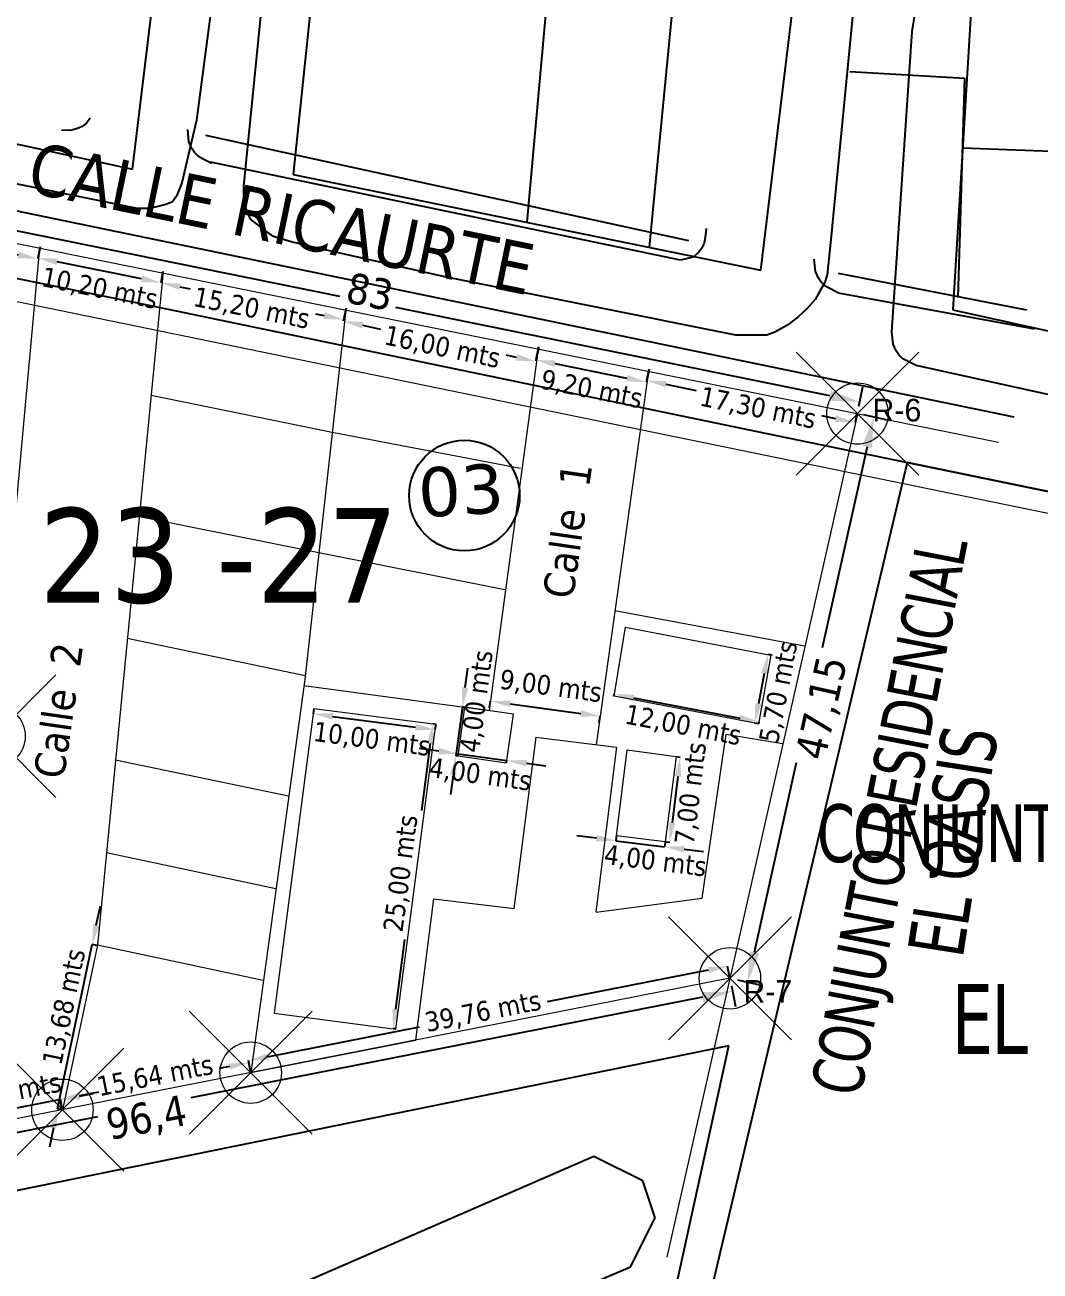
# Model space of a CAD drawing. Header units: metres. Extents: x 2 to 659295185, y -28 to 1124222152.
# Drawn here: x 656480.7 to 656563.3, y 1123597.7 to 1123699.1 of the extents above; entities that cross this region are included whole.
import ezdxf
from ezdxf.enums import TextEntityAlignment as Align

# ---------------------------------------------------------------- set-up
doc = ezdxf.new("R2010")
doc.units = ezdxf.units.M
doc.header["$MEASUREMENT"] = 0
doc.header["$PDMODE"] = 35
doc.header["$PDSIZE"] = 5
doc.linetypes.add('HIDDEN', pattern=[0.375, 0.25, -0.125])
for name, color, linetype in [('CALLES', 1, 'CONTINUOUS'), ('CURVAS', 2, 'CONTINUOUS'), ('FORMATO', 7, 'CONTINUOUS'), ('MANZANA', 30, 'CONTINUOUS'), ('Numero de manzana', 6, 'CONTINUOUS'), ('Parcelas', 140, 'CONTINUOUS'), ('TEXTOS', 7, 'CONTINUOUS')]:
    doc.layers.add(name, color=color, linetype=linetype)
doc.layers.add('LIMITE 2017 IGVSB', color=7, linetype='CONTINUOUS', lineweight=120)
doc.styles.add('L60', font='BKANT.TTF', dxfattribs={"height": 1.5})
doc.styles.add('ROMAN', font='verdana.ttf')
doc.styles.get("Standard").update_dxf_attribs({"font": 'tahoma.ttf'})
doc.dimstyles.new('Anotativo', dxfattribs={"dimscale": 0, "dimtxt": 2.5, "dimasz": 2.5, "dimexe": 1.25, "dimexo": 0.625, "dimtad": 1, "dimtxsty": 'Standard', "dimcen": 2.5, "dimadec": 0, "dimazin": 0, "dimtfac": 1, "dimtmove": 0, "dimatfit": 3, "dimfxl": 1, "dimarcsym": 0})
doc.dimstyles.new('parcelas 2', dxfattribs={"dimtxt": 1.6, "dimasz": 1.6, "dimexe": 0, "dimexo": 0, "dimgap": 0.5, "dimtad": 4, "dimzin": 0, "dimtxsty": 'Standard', "dimcen": 2.5, "dimadec": 0, "dimazin": 0, "dimtfac": 1, "dimtmove": 0, "dimatfit": 3, "dimfxl": 1, "dimarcsym": 0})

# ---------------------------------------------------------------- blocks, each defined once
blk = doc.blocks.new('*D2222')
at = {"layer": 'LIMITE 2017 IGVSB', "color": 0, "lineweight": -2, "transparency": 16777216}
for p, q in [((656467.25, 1123684.57), (656467.57, 1123686.15)), ((656469.77, 1123684.42), (656506.31, 1123677.01)), ((656546.21, 1123668.91), (656510.9, 1123676.08)), ((656548.59, 1123668.06), (656548.91, 1123669.64))]:
    blk.add_line(p, q, dxfattribs=at)
at = {"layer": 'LIMITE 2017 IGVSB', "color": 0, "lineweight": 0, "transparency": 16777216}
for points in [[(656469.85, 1123684.83), (656469.69, 1123684.02), (656467.32, 1123684.92)], [(656546.3, 1123669.32), (656546.13, 1123668.5), (656548.66, 1123668.41)]]:
    blk.add_solid(points, dxfattribs=at)
at = {"layer": 'LIMITE 2017 IGVSB', "color": 0, "lineweight": 0, "transparency": 16777216, "insert": (656508.78, 1123677.37), "char_height": 2.5, "attachment_point": 5, "rotation": 348.5268}
blk.add_mtext('83', dxfattribs=at)
blk = doc.blocks.new('*D2230')
at = {"layer": 'LIMITE 2017 IGVSB', "color": 0, "lineweight": -2, "transparency": 16777216}
for p, q in [((656481.95, 1123681.04), (656481.76, 1123680.12)), ((656490.19, 1123678.42), (656483.33, 1123679.8)), ((656491.94, 1123679.03), (656491.76, 1123678.11))]:
    blk.add_line(p, q, dxfattribs=at)
at = {"layer": 'LIMITE 2017 IGVSB', "color": 0, "lineweight": 0, "transparency": 16777216}
for points in [[(656483.38, 1123680.07), (656483.28, 1123679.54), (656481.76, 1123680.12)], [(656490.24, 1123678.69), (656490.14, 1123678.16), (656491.76, 1123678.11)]]:
    blk.add_solid(points, dxfattribs=at)
at = {"layer": 'LIMITE 2017 IGVSB', "color": 0, "lineweight": 0, "transparency": 16777216, "insert": (656486.77, 1123677.57), "char_height": 1.6, "attachment_point": 5, "rotation": 348.6291}
blk.add_mtext('10,20 mts', dxfattribs=at)
blk = doc.blocks.new('*D2231')
at = {"layer": 'LIMITE 2017 IGVSB', "color": 0, "lineweight": -2, "transparency": 16777216}
for p, q in [((656491.94, 1123679.03), (656491.76, 1123678.1)), ((656493.32, 1123677.78), (656494.15, 1123677.62)), ((656506.84, 1123676.04), (656506.65, 1123675.1)), ((656505.09, 1123675.42), (656504.38, 1123675.56))]:
    blk.add_line(p, q, dxfattribs=at)
at = {"layer": 'LIMITE 2017 IGVSB', "color": 0, "lineweight": 0, "transparency": 16777216}
for points in [[(656493.38, 1123678.04), (656493.27, 1123677.52), (656491.76, 1123678.1)], [(656505.14, 1123675.68), (656505.03, 1123675.15), (656506.65, 1123675.1)]]:
    blk.add_solid(points, dxfattribs=at)
at = {"layer": 'LIMITE 2017 IGVSB', "color": 0, "lineweight": 0, "transparency": 16777216, "insert": (656499.14, 1123675.95), "char_height": 1.6, "attachment_point": 5, "rotation": 348.6362}
blk.add_mtext('15,20 mts', dxfattribs=at)
blk = doc.blocks.new('*D2232')
at = {"layer": 'LIMITE 2017 IGVSB', "color": 0, "lineweight": -2, "transparency": 16777216}
for p, q in [((656467.14, 1123684.02), (656466.94, 1123683.02)), ((656468.51, 1123682.71), (656469.21, 1123682.57)), ((656481.95, 1123681.04), (656481.75, 1123680.05)), ((656480.18, 1123680.36), (656479.44, 1123680.51))]:
    blk.add_line(p, q, dxfattribs=at)
at = {"layer": 'LIMITE 2017 IGVSB', "color": 0, "lineweight": 0, "transparency": 16777216}
for points in [[(656468.56, 1123682.97), (656468.45, 1123682.45), (656466.94, 1123683.02)], [(656480.23, 1123680.63), (656480.12, 1123680.1), (656481.75, 1123680.05)]]:
    blk.add_solid(points, dxfattribs=at)
at = {"layer": 'LIMITE 2017 IGVSB', "color": 0, "lineweight": 0, "transparency": 16777216, "insert": (656474.25, 1123681.16), "char_height": 1.6, "attachment_point": 5, "rotation": 348.6368}
blk.add_mtext('15,10 mts', dxfattribs=at)
blk = doc.blocks.new('*D2234')
at = {"layer": 'LIMITE 2017 IGVSB', "color": 0, "lineweight": -2, "transparency": 16777216}
for p, q in [((656497.35, 1123614.31), (656496.5, 1123614.14)), ((656499.08, 1123613.81), (656498.92, 1123614.62)), ((656485.15, 1123611.9), (656486.25, 1123612.12)), ((656483.74, 1123610.79), (656483.58, 1123611.59))]:
    blk.add_line(p, q, dxfattribs=at)
at = {"layer": 'LIMITE 2017 IGVSB', "color": 0, "lineweight": 0, "transparency": 16777216}
for points in [[(656497.3, 1123614.57), (656497.4, 1123614.05), (656498.92, 1123614.62)], [(656485.09, 1123612.16), (656485.2, 1123611.64), (656483.58, 1123611.59)]]:
    blk.add_solid(points, dxfattribs=at)
at = {"layer": 'LIMITE 2017 IGVSB', "color": 0, "lineweight": 0, "transparency": 16777216, "insert": (656491.31, 1123613.47), "char_height": 1.6, "attachment_point": 5, "rotation": 11.1632}
blk.add_mtext('15,64 mts', dxfattribs=at)
blk = doc.blocks.new('*D2235')
at = {"layer": 'LIMITE 2017 IGVSB', "color": 0, "lineweight": -2, "transparency": 16777216}
for p, q in [((656506.84, 1123676.04), (656506.61, 1123674.98)), ((656508.18, 1123674.65), (656509.65, 1123674.34)), ((656520.71, 1123672.03), (656519.87, 1123672.21)), ((656522.5, 1123672.77), (656522.28, 1123671.71))]:
    blk.add_line(p, q, dxfattribs=at)
at = {"layer": 'LIMITE 2017 IGVSB', "color": 0, "lineweight": 0, "transparency": 16777216}
for points in [[(656508.23, 1123674.91), (656508.13, 1123674.39), (656506.61, 1123674.98)], [(656520.77, 1123672.3), (656520.66, 1123671.77), (656522.28, 1123671.71)]]:
    blk.add_solid(points, dxfattribs=at)
at = {"layer": 'LIMITE 2017 IGVSB', "color": 0, "lineweight": 0, "transparency": 16777216, "insert": (656514.66, 1123672.79), "char_height": 1.6, "attachment_point": 5, "rotation": 348.1991}
blk.add_mtext('16,00 mts', dxfattribs=at)
blk = doc.blocks.new('*D2236')
at = {"layer": 'LIMITE 2017 IGVSB', "color": 0, "lineweight": -2, "transparency": 16777216}
for p, q in [((656531.46, 1123670.9), (656531.31, 1123670.16)), ((656532.88, 1123669.84), (656535.34, 1123669.34)), ((656546.7, 1123667.04), (656545.57, 1123667.27)), ((656548.42, 1123667.46), (656548.27, 1123666.72))]:
    blk.add_line(p, q, dxfattribs=at)
at = {"layer": 'LIMITE 2017 IGVSB', "color": 0, "lineweight": 0, "transparency": 16777216}
for points in [[(656532.93, 1123670.1), (656532.83, 1123669.58), (656531.31, 1123670.16)], [(656546.75, 1123667.3), (656546.65, 1123666.78), (656548.27, 1123666.72)]]:
    blk.add_solid(points, dxfattribs=at)
at = {"layer": 'LIMITE 2017 IGVSB', "color": 0, "lineweight": 0, "transparency": 16777216, "insert": (656540.36, 1123667.83), "char_height": 1.6, "attachment_point": 5, "rotation": 348.5391}
blk.add_mtext('17,30 mts', dxfattribs=at)
blk = doc.blocks.new('*D2237')
at = {"layer": 'LIMITE 2017 IGVSB', "color": 0, "lineweight": -2, "transparency": 16777216}
for p, q in [((656522.5, 1123672.89), (656522.29, 1123671.82)), ((656529.73, 1123670.32), (656523.86, 1123671.51)), ((656531.52, 1123671.08), (656531.3, 1123670.01))]:
    blk.add_line(p, q, dxfattribs=at)
at = {"layer": 'LIMITE 2017 IGVSB', "color": 0, "lineweight": 0, "transparency": 16777216}
for points in [[(656523.91, 1123671.77), (656523.8, 1123671.24), (656522.29, 1123671.82)], [(656529.79, 1123670.59), (656529.68, 1123670.06), (656531.3, 1123670.01)]]:
    blk.add_solid(points, dxfattribs=at)
at = {"layer": 'LIMITE 2017 IGVSB', "color": 0, "lineweight": 0, "transparency": 16777216, "insert": (656526.82, 1123669.36), "char_height": 1.6, "attachment_point": 5, "rotation": 348.6341}
blk.add_mtext('9,20 mts', dxfattribs=at)
blk = doc.blocks.new('*D2238')
at = {"layer": 'LIMITE 2017 IGVSB', "color": 0, "lineweight": -2, "transparency": 16777216}
for p, q in [((656518.53, 1123643.51), (656518.61, 1123644.05)), ((656520.19, 1123643.83), (656525.94, 1123643.05)), ((656527.45, 1123642.29), (656527.53, 1123642.83))]:
    blk.add_line(p, q, dxfattribs=at)
at = {"layer": 'LIMITE 2017 IGVSB', "color": 0, "lineweight": 0, "transparency": 16777216}
for points in [[(656520.23, 1123644.09), (656520.16, 1123643.57), (656518.61, 1123644.05)], [(656525.98, 1123643.31), (656525.91, 1123642.78), (656527.53, 1123642.83)]]:
    blk.add_solid(points, dxfattribs=at)
at = {"layer": 'LIMITE 2017 IGVSB', "color": 0, "lineweight": 0, "transparency": 16777216, "insert": (656523.5, 1123645.18), "char_height": 1.6, "attachment_point": 5, "rotation": 352.2628}
blk.add_mtext('9,00 mts', dxfattribs=at)
blk = doc.blocks.new('*D2211')
at = {"layer": 'LIMITE 2017 IGVSB', "color": 0, "lineweight": -2, "transparency": 16777216}
for p, q in [((656536.33, 1123622.16), (656523.21, 1123619.58)), ((656538.09, 1123621.49), (656537.9, 1123622.47)), ((656500.46, 1123615.1), (656512.83, 1123617.54)), ((656499.08, 1123613.81), (656498.89, 1123614.79))]:
    blk.add_line(p, q, dxfattribs=at)
at = {"layer": 'LIMITE 2017 IGVSB', "color": 0, "lineweight": 0, "transparency": 16777216}
for points in [[(656536.28, 1123622.42), (656536.38, 1123621.9), (656537.9, 1123622.47)], [(656500.41, 1123615.36), (656500.51, 1123614.84), (656498.89, 1123614.79)]]:
    blk.add_solid(points, dxfattribs=at)
at = {"layer": 'LIMITE 2017 IGVSB', "color": 0, "lineweight": 0, "transparency": 16777216, "insert": (656518, 1123618.7), "char_height": 1.6, "attachment_point": 5, "rotation": 11.1355}
blk.add_mtext('39,76 mts', dxfattribs=at)
blk = doc.blocks.new('*D2240')
at = {"layer": 'LIMITE 2017 IGVSB', "color": 0, "lineweight": -2, "transparency": 16777216}
for p, q in [((656548.96, 1123667.38), (656551.01, 1123666.92)), ((656549.25, 1123664.75), (656545.6, 1123648.39)), ((656540.08, 1123623.61), (656543.52, 1123639.06)), ((656538.7, 1123621.36), (656540.75, 1123620.9))]:
    blk.add_line(p, q, dxfattribs=at)
at = {"layer": 'LIMITE 2017 IGVSB', "color": 0, "lineweight": 0, "transparency": 16777216}
for points in [[(656548.84, 1123664.84), (656549.66, 1123664.66), (656549.79, 1123667.19)], [(656539.67, 1123623.7), (656540.49, 1123623.52), (656539.53, 1123621.17)]]:
    blk.add_solid(points, dxfattribs=at)
at = {"layer": 'LIMITE 2017 IGVSB', "color": 0, "lineweight": 0, "transparency": 16777216, "insert": (656545.69, 1123643.47), "char_height": 2.5, "attachment_point": 5, "rotation": 77.4314}
blk.add_mtext('47,15', dxfattribs=at)
blk = doc.blocks.new('*D2241')
at = {"layer": 'LIMITE 2017 IGVSB', "color": 0, "lineweight": -2, "transparency": 16777216}
for p, q in [((656538.22, 1123620.89), (656538.55, 1123619.21)), ((656535.86, 1123619.95), (656494.21, 1123611.75)), ((656446.19, 1123602.28), (656486.63, 1123610.25)), ((656443.64, 1123602.25), (656443.97, 1123600.57))]:
    blk.add_line(p, q, dxfattribs=at)
at = {"layer": 'LIMITE 2017 IGVSB', "color": 0, "lineweight": 0, "transparency": 16777216}
for points in [[(656535.78, 1123620.36), (656535.94, 1123619.54), (656538.31, 1123620.44)], [(656446.11, 1123602.69), (656446.27, 1123601.87), (656443.73, 1123601.8)]]:
    blk.add_solid(points, dxfattribs=at)
at = {"layer": 'LIMITE 2017 IGVSB', "color": 0, "lineweight": 0, "transparency": 16777216, "insert": (656490.62, 1123609.99), "char_height": 2.5, "attachment_point": 5, "rotation": 11.1482}
blk.add_mtext('96,4', dxfattribs=at)
blk = doc.blocks.new('*D2212')
at = {"layer": 'LIMITE 2017 IGVSB', "color": 0, "lineweight": -2, "transparency": 16777216}
for p, q in [((656486.51, 1123625.82), (656486.84, 1123627.39)), ((656483.35, 1123610.87), (656486.18, 1123624.25)), ((656486.59, 1123624.17), (656486.18, 1123624.25)), ((656483.77, 1123610.78), (656483.35, 1123610.87)), ((656483.02, 1123609.31), (656482.69, 1123607.74))]:
    blk.add_line(p, q, dxfattribs=at)
at = {"layer": 'LIMITE 2017 IGVSB', "color": 0, "lineweight": 0, "transparency": 16777216}
for points in [[(656486.25, 1123625.87), (656486.77, 1123625.76), (656486.18, 1123624.25)], [(656482.76, 1123609.36), (656483.28, 1123609.25), (656483.35, 1123610.87)]]:
    blk.add_solid(points, dxfattribs=at)
at = {"layer": 'LIMITE 2017 IGVSB', "color": 0, "lineweight": 0, "transparency": 16777216, "insert": (656483.98, 1123619.15), "char_height": 1.6, "attachment_point": 5, "rotation": 78.0716}
blk.add_mtext('13,68 mts', dxfattribs=at)
blk = doc.blocks.new('*D2215')
at = {"layer": 'LIMITE 2017 IGVSB', "color": 0, "lineweight": -2, "transparency": 16777216}
for p, q in [((656504.22, 1123643.44), (656504.17, 1123643.02)), ((656505.75, 1123642.81), (656512.5, 1123641.94)), ((656514.14, 1123642.15), (656514.08, 1123641.73))]:
    blk.add_line(p, q, dxfattribs=at)
at = {"layer": 'LIMITE 2017 IGVSB', "color": 0, "lineweight": 0, "transparency": 16777216}
for points in [[(656505.79, 1123643.08), (656505.72, 1123642.55), (656504.17, 1123643.02)], [(656512.53, 1123642.2), (656512.46, 1123641.67), (656514.08, 1123641.73)]]:
    blk.add_solid(points, dxfattribs=at)
at = {"layer": 'LIMITE 2017 IGVSB', "color": 0, "lineweight": 0, "transparency": 16777216, "insert": (656508.93, 1123640.87), "char_height": 1.6, "attachment_point": 5, "rotation": 352.581}
blk.add_mtext('10,00 mts', dxfattribs=at)
blk = doc.blocks.new('*D2216')
at = {"layer": 'LIMITE 2017 IGVSB', "color": 0, "lineweight": -2, "transparency": 16777216}
for p, q in [((656514.13, 1123642.17), (656513.91, 1123642.2)), ((656513.7, 1123640.61), (656512.98, 1123635.14)), ((656510.88, 1123618.99), (656511.62, 1123624.66)), ((656510.89, 1123617.38), (656510.67, 1123617.4))]:
    blk.add_line(p, q, dxfattribs=at)
at = {"layer": 'LIMITE 2017 IGVSB', "color": 0, "lineweight": 0, "transparency": 16777216}
for points in [[(656513.44, 1123640.65), (656513.96, 1123640.58), (656513.91, 1123642.2)], [(656510.61, 1123619.03), (656511.14, 1123618.96), (656510.67, 1123617.4)]]:
    blk.add_solid(points, dxfattribs=at)
at = {"layer": 'LIMITE 2017 IGVSB', "color": 0, "lineweight": 0, "transparency": 16777216, "insert": (656511.38, 1123630.02), "char_height": 1.6, "attachment_point": 5, "rotation": 82.5571}
blk.add_mtext('25,00 mts', dxfattribs=at)
blk = doc.blocks.new('*D2242')
at = {"layer": 'LIMITE 2017 IGVSB', "color": 0, "lineweight": -2, "transparency": 16777216}
for p, q in [((656528.64, 1123644.46), (656528.67, 1123644.62)), ((656530.24, 1123644.32), (656538.89, 1123642.67)), ((656540.43, 1123642.22), (656540.46, 1123642.37))]:
    blk.add_line(p, q, dxfattribs=at)
at = {"layer": 'LIMITE 2017 IGVSB', "color": 0, "lineweight": 0, "transparency": 16777216}
for points in [[(656530.29, 1123644.58), (656530.19, 1123644.06), (656528.67, 1123644.62)], [(656538.94, 1123642.93), (656538.84, 1123642.41), (656540.46, 1123642.37)]]:
    blk.add_solid(points, dxfattribs=at)
at = {"layer": 'LIMITE 2017 IGVSB', "color": 0, "lineweight": 0, "transparency": 16777216, "insert": (656534.26, 1123642.01), "char_height": 1.6, "attachment_point": 5, "rotation": 349.2003}
blk.add_mtext('12,00 mts', dxfattribs=at)
blk = doc.blocks.new('*D2243')
at = {"layer": 'LIMITE 2017 IGVSB', "color": 0, "lineweight": -2, "transparency": 16777216}
for p, q in [((656541.53, 1123647.8), (656541.19, 1123647.86)), ((656540.88, 1123646.29), (656540.41, 1123643.84)), ((656540.44, 1123642.2), (656540.1, 1123642.27))]:
    blk.add_line(p, q, dxfattribs=at)
at = {"layer": 'LIMITE 2017 IGVSB', "color": 0, "lineweight": 0, "transparency": 16777216}
for points in [[(656540.62, 1123646.34), (656541.15, 1123646.24), (656541.19, 1123647.86)], [(656540.15, 1123643.89), (656540.67, 1123643.79), (656540.1, 1123642.27)]]:
    blk.add_solid(points, dxfattribs=at)
at = {"layer": 'LIMITE 2017 IGVSB', "color": 0, "lineweight": 0, "transparency": 16777216, "insert": (656542.13, 1123644.78), "char_height": 1.6, "attachment_point": 5, "rotation": 78.9795}
blk.add_mtext('5,70 mts', dxfattribs=at)
blk = doc.blocks.new('*D2217')
at = {"layer": 'LIMITE 2017 IGVSB', "color": 0, "lineweight": -2, "transparency": 16777216}
for p, q in [((656516.53, 1123645.16), (656516.75, 1123646.74)), ((656516.31, 1123643.57), (656515.77, 1123639.61)), ((656516.48, 1123643.55), (656516.31, 1123643.57)), ((656515.94, 1123639.59), (656515.77, 1123639.61)), ((656515.55, 1123638.03), (656515.34, 1123636.44))]:
    blk.add_line(p, q, dxfattribs=at)
at = {"layer": 'LIMITE 2017 IGVSB', "color": 0, "lineweight": 0, "transparency": 16777216}
for points in [[(656516.27, 1123645.19), (656516.8, 1123645.12), (656516.31, 1123643.57)], [(656515.29, 1123638.06), (656515.82, 1123637.99), (656515.77, 1123639.61)]]:
    blk.add_solid(points, dxfattribs=at)
at = {"layer": 'LIMITE 2017 IGVSB', "color": 0, "lineweight": 0, "transparency": 16777216, "insert": (656517.56, 1123644.02), "char_height": 1.6, "attachment_point": 5, "rotation": 82.194}
blk.add_mtext('4,00 mts', dxfattribs=at)
blk = doc.blocks.new('*D2218')
at = {"layer": 'LIMITE 2017 IGVSB', "color": 0, "lineweight": -2, "transparency": 16777216}
for p, q in [((656514.39, 1123639.99), (656512.8, 1123640.21)), ((656515.95, 1123639.61), (656515.97, 1123639.77)), ((656515.97, 1123639.77), (656519.93, 1123639.22)), ((656519.91, 1123639.06), (656519.93, 1123639.22)), ((656521.52, 1123639), (656523.1, 1123638.78))]:
    blk.add_line(p, q, dxfattribs=at)
at = {"layer": 'LIMITE 2017 IGVSB', "color": 0, "lineweight": 0, "transparency": 16777216}
for points in [[(656514.42, 1123640.25), (656514.35, 1123639.72), (656515.97, 1123639.77)], [(656521.56, 1123639.26), (656521.48, 1123638.74), (656519.93, 1123639.22)]]:
    blk.add_solid(points, dxfattribs=at)
at = {"layer": 'LIMITE 2017 IGVSB', "color": 0, "lineweight": 0, "transparency": 16777216, "insert": (656517.75, 1123637.99), "char_height": 1.6, "attachment_point": 5, "rotation": 352.1122}
blk.add_mtext('4,00 mts', dxfattribs=at)
blk = doc.blocks.new('*D2219')
at = {"layer": 'LIMITE 2017 IGVSB', "color": 0, "lineweight": -2, "transparency": 16777216}
for p, q in [((656533.68, 1123639.55), (656534.04, 1123639.5)), ((656533.84, 1123637.92), (656533.38, 1123634.14)), ((656532.82, 1123632.6), (656533.19, 1123632.56))]:
    blk.add_line(p, q, dxfattribs=at)
at = {"layer": 'LIMITE 2017 IGVSB', "color": 0, "lineweight": 0, "transparency": 16777216}
for points in [[(656533.58, 1123637.95), (656534.11, 1123637.88), (656534.04, 1123639.5)], [(656533.12, 1123634.18), (656533.64, 1123634.11), (656533.19, 1123632.56)]]:
    blk.add_solid(points, dxfattribs=at)
at = {"layer": 'LIMITE 2017 IGVSB', "color": 0, "lineweight": 0, "transparency": 16777216, "insert": (656534.98, 1123636.53), "char_height": 1.6, "attachment_point": 5, "rotation": 83.0189}
blk.add_mtext('7,00 mts', dxfattribs=at)
blk = doc.blocks.new('*D2220')
at = {"layer": 'LIMITE 2017 IGVSB', "color": 0, "lineweight": -2, "transparency": 16777216}
for p, q in [((656527.22, 1123632.89), (656525.63, 1123633.09)), ((656528.86, 1123633.16), (656528.8, 1123632.69)), ((656528.8, 1123632.69), (656532.77, 1123632.2)), ((656532.83, 1123632.66), (656532.77, 1123632.2)), ((656534.36, 1123632), (656535.95, 1123631.8))]:
    blk.add_line(p, q, dxfattribs=at)
at = {"layer": 'LIMITE 2017 IGVSB', "color": 0, "lineweight": 0, "transparency": 16777216}
for points in [[(656527.25, 1123633.16), (656527.18, 1123632.63), (656528.8, 1123632.69)], [(656534.39, 1123632.26), (656534.33, 1123631.73), (656532.77, 1123632.2)]]:
    blk.add_solid(points, dxfattribs=at)
at = {"layer": 'LIMITE 2017 IGVSB', "color": 0, "lineweight": 0, "transparency": 16777216, "insert": (656532.01, 1123630.96), "char_height": 1.6, "attachment_point": 5, "rotation": 352.8514}
blk.add_mtext('4,00 mts', dxfattribs=at)
blk = doc.blocks.new('*D2221')
at = {"layer": 'LIMITE 2017 IGVSB', "color": 0, "lineweight": -2, "transparency": 16777216}
for p, q in [((656485.16, 1123611.94), (656486.73, 1123612.25)), ((656483.59, 1123611.63), (656475.16, 1123609.96)), ((656483.76, 1123610.8), (656483.59, 1123611.63)), ((656475.32, 1123609.13), (656475.16, 1123609.96)), ((656473.59, 1123609.65), (656472.02, 1123609.34))]:
    blk.add_line(p, q, dxfattribs=at)
at = {"layer": 'LIMITE 2017 IGVSB', "color": 0, "lineweight": 0, "transparency": 16777216}
for points in [[(656485.11, 1123612.2), (656485.22, 1123611.67), (656483.59, 1123611.63)], [(656473.54, 1123609.91), (656473.64, 1123609.39), (656475.16, 1123609.96)]]:
    blk.add_solid(points, dxfattribs=at)
at = {"layer": 'LIMITE 2017 IGVSB', "color": 0, "lineweight": 0, "transparency": 16777216, "insert": (656479.53, 1123612.16), "char_height": 1.6, "attachment_point": 5, "rotation": 11.1758}
blk.add_mtext('8,60 mts', dxfattribs=at)

msp = doc.modelspace()

# ---------------------------------------------------------------- linework, layer by layer
at = {"layer": 'CURVAS', "lineweight": 0}
msp.add_lwpolyline([(657455, 1124185), (656200, 1123990), (656283, 1123717), (657209, 1123527), (657217, 1123883), (657420, 1123852), (657455, 1124185)], dxfattribs=at)
at = {"layer": 'LIMITE 2017 IGVSB', "lineweight": 0}
for p, q in [((656414.9796, 1123694.498), (656559.953, 1123665.1183)), ((656481.8879, 1123680.959), (656475.3216, 1123609.1314)), ((656491.9437, 1123679.0334), (656486.6009, 1123624.1922)), ((656506.8224, 1123675.9006), (656503.4765, 1123645.8001)), ((656522.5028, 1123672.8911), (656518.4829, 1123643.2834)), ((656531.4602, 1123670.9027), (656527.19, 1123640.4859)), ((656505.7146, 1123665.9254), (656490.9751, 1123668.9222)), ((656548.4678, 1123667.449), (656532.956, 1123598.8055)), ((656521.0503, 1123662.9735), (656505.7143, 1123665.9203)), ((656504.6235, 1123656.1348), (656490.0277, 1123659.0456)), ((656519.7552, 1123653.1141), (656504.6326, 1123656.1319)), ((656528.7278, 1123651.442), (656544.1581, 1123648.542)), ((656503.5108, 1123646.0987), (656489.0324, 1123649.1607)), ((656503.4765, 1123645.8001), (656499.0798, 1123613.8133)), ((656503.4099, 1123645.3308), (656518.4829, 1123643.2834)), ((656520.525, 1123627.1691), (656522.3063, 1123641.1184)), ((656522.3019, 1123641.1212), (656528.852, 1123640.3047)), ((656535.8278, 1123628.004), (656537.7744, 1123641.3507)), ((656537.7744, 1123641.3507), (656542.3608, 1123640.5905)), ((656528.852, 1123640.3047), (656527.167, 1123626.8938)), ((656502.1616, 1123636.3085), (656488.0669, 1123639.2573)), ((656501.1312, 1123628.7797), (656487.3321, 1123631.7176)), ((656512.5183, 1123616.462), (656513.9741, 1123627.9695)), ((656513.9722, 1123627.9723), (656520.5128, 1123627.1783)), ((656527.1929, 1123626.871), (656535.8278, 1123628.004)), ((656486.601, 1123624.1922), (656483.754, 1123610.7929)), ((656500.1072, 1123621.3137), (656486.6022, 1123624.1923)), ((656538.0894, 1123621.4932), (656443.5144, 1123602.8623)), ((656499.0787, 1123613.8153), (656512.5174, 1123616.466))]:
    msp.add_line(p, q, dxfattribs=at)
for points in [[(656529.5772, 1123650.0754), (656541.4205, 1123647.7976), (656540.4009, 1123642.2144), (656528.6549, 1123644.4554)], [(656500.9844, 1123618.6423), (656510.9002, 1123617.3479), (656514.1355, 1123642.1407), (656504.2202, 1123643.4334)], [(656515.9425, 1123639.5872), (656519.9137, 1123639.0323), (656520.4639, 1123642.9973), (656516.4927, 1123643.5521)], [(656529.7363, 1123640.0897), (656533.7069, 1123639.5544), (656532.8207, 1123632.5998), (656528.8558, 1123633.0926)]]:
    msp.add_lwpolyline(points, close=True, dxfattribs=at)
for p in [(656548.4701, 1123667.4573), (656478.2284, 1123641.2014), (656538.0894, 1123621.4932), (656499.0798, 1123613.8133), (656483.754, 1123610.7929)]:
    msp.add_point(p, dxfattribs=at)
at = {"layer": 'MANZANA', "lineweight": -2}
for p, q in [((656497.5243, 1123713.0315), (656494.663, 1123691.3459)), ((656498.5221, 1123685.937), (656500.8309, 1123709.0623)), ((656548.3022, 1123702.1937), (656546.315, 1123681.6179)), ((656552.9199, 1123698.5644), (656553.1343, 1123699.8941)), ((656551.279, 1123674.1194), (656552.9199, 1123698.5644)), ((656561.2151, 1123667.1666), (656414.7717, 1123697.3987)), ((656485.7225, 1123691.0953), (656485.3471, 1123690.8184)), ((656486.0053, 1123691.4946), (656485.7225, 1123691.0953)), ((656494.663, 1123691.3459), (656493.4756, 1123686.2469)), ((656484.4106, 1123690.5094), (656483.6913, 1123690.5375)), ((656484.9876, 1123690.6475), (656484.4106, 1123690.5094)), ((656485.3471, 1123690.8184), (656484.9876, 1123690.6475)), ((656494.0562, 1123689.5804), (656493.949, 1123690.5802)), ((656489.8722, 1123684.1373), (656462.8918, 1123689.6562)), ((656494.2789, 1123689.0305), (656494.0562, 1123689.5804)), ((656430.5681, 1123688.5165), (656490.7792, 1123676.2889)), ((656494.5015, 1123688.7006), (656494.2789, 1123689.0305)), ((656494.8313, 1123688.3707), (656494.5015, 1123688.7006)), ((656495.2684, 1123688.1507), (656494.8313, 1123688.3707)), ((656495.928, 1123687.8208), (656495.2684, 1123688.1507)), ((656534.0706, 1123679.9551), (656495.8045, 1123687.919)), ((656493.4756, 1123686.2469), (656493.0468, 1123685.1471)), ((656493.0468, 1123685.1471), (656492.717, 1123684.6972)), ((656498.5221, 1123684.9472), (656498.5221, 1123685.937)), ((656490.639, 1123684.1373), (656489.8722, 1123684.1373)), ((656491.2905, 1123684.2473), (656490.639, 1123684.1373)), ((656492.1728, 1123684.4773), (656491.2905, 1123684.2473)), ((656492.717, 1123684.6972), (656492.1728, 1123684.4773)), ((656498.7447, 1123684.0574), (656498.5221, 1123684.9472)), ((656499.0745, 1123683.2875), (656498.7447, 1123684.0574)), ((656499.627, 1123682.8476), (656499.0745, 1123683.2875)), ((656500.1795, 1123682.4077), (656499.627, 1123682.8476)), ((656500.9463, 1123681.8578), (656500.1795, 1123682.4077)), ((656536.1646, 1123682.5321), (656536.0629, 1123681.8016)), ((656502.3729, 1123681.4279), (656500.9463, 1123681.8578)), ((656504.7889, 1123680.878), (656502.3729, 1123681.4279)), ((656535.9943, 1123681.3172), (656535.7871, 1123680.8992)), ((656536.0629, 1123681.8016), (656535.9943, 1123681.3172)), ((656546.315, 1123681.6179), (656545.9934, 1123678.7384)), ((656514.8736, 1123678.5985), (656504.7889, 1123680.878)), ((656535.0958, 1123680.196), (656534.0749, 1123679.9561)), ((656535.5457, 1123680.5827), (656535.0958, 1123680.196)), ((656535.7871, 1123680.8992), (656535.5457, 1123680.5827)), ((656545.0627, 1123679.0285), (656544.9555, 1123680.0283)), ((656545.2853, 1123678.4786), (656545.0627, 1123679.0285)), ((656538.5639, 1123673.8394), (656514.8736, 1123678.5985)), ((656545.508, 1123678.1486), (656545.2853, 1123678.4786)), ((656545.779, 1123678.0786), (656545.4574, 1123677.5187)), ((656545.8378, 1123677.8187), (656545.508, 1123678.1486)), ((656545.9934, 1123678.7384), (656545.779, 1123678.0786)), ((656545.4574, 1123677.5187), (656545.0204, 1123676.7488)), ((656546.2748, 1123677.5988), (656545.8378, 1123677.8187)), ((656546.9345, 1123677.2688), (656546.2748, 1123677.5988)), ((656562.915, 1123674.3149), (656546.9346, 1123677.2668)), ((656490.7792, 1123676.2889), (656541.887, 1123665.6711)), ((656544.3607, 1123675.969), (656543.6021, 1123675.2991)), ((656545.0204, 1123676.7488), (656544.3607, 1123675.969)), ((656543.6021, 1123675.2991), (656542.728, 1123674.6293)), ((656539.9904, 1123673.8494), (656538.5639, 1123673.8394)), ((656541.0871, 1123673.8494), (656539.9904, 1123673.8494)), ((656541.7468, 1123674.0794), (656541.0871, 1123673.8494)), ((656542.728, 1123674.6293), (656541.7468, 1123674.0794)), ((656551.3862, 1123673.1196), (656551.279, 1123674.1194)), ((656551.6088, 1123672.5697), (656551.3862, 1123673.1196)), ((656551.8315, 1123672.2398), (656551.6088, 1123672.5697)), ((656552.1613, 1123671.9098), (656551.8315, 1123672.2398)), ((656552.5983, 1123671.6899), (656552.1613, 1123671.9098)), ((656553.258, 1123671.3599), (656552.5983, 1123671.6899)), ((656577.5008, 1123666.051), (656553.258, 1123671.3599)), ((656541.887, 1123665.6711), (656607.1446, 1123652.2438))]:
    msp.add_line(p, q, dxfattribs=at)
at = {"layer": 'MANZANA', "lineweight": -3}
for p, q in [((656538, 1123616), (656415, 1123591)), ((656529, 1123575), (656538, 1123616)), ((656527, 1123607), (656373, 1123540)), ((656531, 1123605), (656527, 1123607)), ((656532, 1123602), (656531, 1123605)), ((656530, 1123598), (656532, 1123602)), ((656377, 1123533), (656530, 1123598))]:
    msp.add_line(p, q, dxfattribs=at)
msp.add_lwpolyline([(656552.5113, 1123663.4851), (656531.2201, 1123573.5254), (656585.0654, 1123581.562), (656601.6925, 1123653.3656), (656552.5113, 1123663.4851)], dxfattribs=at)
at = {"layer": 'Numero de manzana', "lineweight": -2}
msp.add_circle((656516.4701, 1123660.7839), 4.5001, dxfattribs=at)
at = {"layer": 'Parcelas', "lineweight": -3}
for p, q in [((656540.6039, 1123679.1381), (656556.8801, 1123813.604)), ((656515.3148, 1123809.6586), (656502.5372, 1123686.926)), ((656489.4649, 1123687.3451), (656503.4974, 1123804.4799)), ((656521.5705, 1123683.0321), (656528.2201, 1123756.7979)), ((656290.8033, 1123730.3485), (656489.4649, 1123687.3451)), ((656535.5943, 1123723.3255), (656531.5202, 1123680.9965)), ((656557.8213, 1123702.2923), (656556.2241, 1123675.9044)), ((656547.8495, 1123695.3043), (656557.1928, 1123694.7676)), ((656557.1928, 1123694.7676), (656556.6307, 1123676.9159)), ((656495.4029, 1123690.109), (656534.7221, 1123681.5475)), ((656557.0227, 1123689.0983), (656633.3562, 1123686.0808)), ((656502.5372, 1123686.926), (656540.6039, 1123679.1381)), ((656546.8927, 1123678.8908), (656562.2274, 1123675.8943)), ((656556.2241, 1123675.9044), (656648.0633, 1123655.5372))]:
    msp.add_line(p, q, dxfattribs=at)

# ---------------------------------------------------------------- texts
at = {"layer": 'CALLES', "color": 0}
for s, height, rotation, p in [('CALLE RICAURTE ', 4.168925, 348.320616, (656502.3493, 1123683.1852)), ('Calle  1', 2.5, 81.810564, (656524.8306, 1123657.9437)), ('Calle  2', 2.5, 81.810564, (656483.3906, 1123643.297))]:
    msp.add_text(s, height=height, rotation=rotation, dxfattribs=at).set_placement(p, align=Align.MIDDLE)
at = {"layer": 'FORMATO', "linetype": 'Continuous', "ltscale": 0.001, "style": 'L60'}
for s, p in [('R-6', (656549.6894, 1123666.8151)), ('R-7', (656539.1846, 1123619.5013))]:
    msp.add_text(s, height=1.84622, dxfattribs=at).set_placement(p)
at = {"layer": 'Numero de manzana', "lineweight": -2, "style": 'ROMAN'}
msp.add_text('03', height=4, rotation=3.491535, dxfattribs=at).set_placement((656512.8224, 1123659.0073))
at = {"layer": 'TEXTOS', "linetype": 'HIDDEN', "lineweight": 40, "attachment_point": 1}
for s, insert, char_height, width in [('sector 23 -27', (656450.8384, 1123659.7649), 7.689915, 62.719024), ('{\\W0.8;\\T0.95;CONJUNTO RESIDENCIAL}', (656545.1603, 1123635.6543), 4.6994, 372.724773), ('{\\W0.8;\\T0.95;EL OASIS }', (656556.1162, 1123621.0218), 5.6994, 372.724773)]:
    msp.add_mtext(s, dxfattribs=dict(at, insert=insert, char_height=char_height, width=width))
for s, insert, char_height, width, rotation in [('{\\W0.8;\\T0.95;CONJUNTO RESIDENCIAL}', (656544.6252, 1123612.5119), 4.147691, 328.966962, 79.058589), ('{\\W0.8;\\T0.95;EL OASIS }', (656552.5122, 1123623.7472), 4.571697, 298.97618, 81.085493)]:
    msp.add_mtext(s, dxfattribs=dict(at, insert=insert, char_height=char_height, width=width, rotation=rotation))

# ---------------------------------------------------------------- dimensions: what is measured, and where the dimension line sits
at = {"layer": 'LIMITE 2017 IGVSB', "lineweight": 0}
for base, p1, p2, angle, dimstyle, override, picture, middle in [((656467.3219, 1123684.9218), (656548.4678, 1123667.449), (656467.1264, 1123683.9586), 168.526762, 'Anotativo', {"dimtmove": 2}, '*D2222', (656508.7753, 1123677.3737)), ((656466.9381, 1123683.0247), (656481.946, 1123681.0444), (656467.1382, 1123684.0202), 168.636755, 'parcelas 2', {"dimpost": ' mts', "dimtmove": 2}, '*D2232', (656474.2497, 1123681.1622)), ((656481.7606, 1123680.1195), (656491.9441, 1123679.0331), (656481.9464, 1123681.0437), 168.629079, 'parcelas 2', {"dimpost": ' mts'}, '*D2230', (656487.0679, 1123679.0522)), ((656506.6549, 1123675.1009), (656491.9442, 1123679.0344), (656506.8436, 1123676.04), 348.636248, 'parcelas 2', {"dimpost": ' mts', "dimtmove": 2}, '*D2231', (656499.1357, 1123675.9512)), ((656522.2771, 1123671.7074), (656506.8353, 1123676.038), (656522.4982, 1123672.7656), 348.199054, 'parcelas 2', {"dimpost": ' mts', "dimtmove": 2}, '*D2235', (656514.6624, 1123672.7902)), ((656522.2876, 1123671.8205), (656531.5181, 1123671.0788), (656522.5028, 1123672.8911), 168.634102, 'parcelas 2', {"dimpost": ' mts'}, '*D2237', (656527.1199, 1123670.8492)), ((656531.312, 1123670.1586), (656548.4192, 1123667.4622), (656531.4623, 1123670.9001), 168.539097, 'parcelas 2', {"dimpost": ' mts', "dimtmove": 2}, '*D2236', (656540.3596, 1123667.826)), ((656540.1012, 1123642.2705), (656541.5274, 1123647.7961), (656540.4385, 1123642.2049), 258.979548, 'parcelas 2', {"dimpost": ' mts'}, '*D2243', (656540.6456, 1123645.0662)), ((656515.7714, 1123639.6117), (656516.4846, 1123643.549), (656515.9417, 1123639.5883), 262.194011, 'parcelas 2', {"dimpost": ' mts', "dimtmove": 2}, '*D2217', (656517.5611, 1123644.0204)), ((656527.5278, 1123642.8335), (656518.5344, 1123643.5063), (656527.4545, 1123642.2943), 352.262757, 'parcelas 2', {"dimpost": ' mts', "dimtmove": 2}, '*D2238', (656523.4996, 1123645.1797)), ((656540.4579, 1123642.3699), (656528.6437, 1123644.4631), (656540.4284, 1123642.2151), 349.200254, 'parcelas 2', {"dimpost": ' mts'}, '*D2242', (656534.54, 1123643.4988)), ((656514.083, 1123641.7298), (656504.2213, 1123643.4377), (656514.1372, 1123642.1465), 352.581032, 'parcelas 2', {"dimpost": ' mts'}, '*D2215', (656509.125, 1123642.3754)), ((656510.6681, 1123617.4046), (656514.1289, 1123642.1685), (656510.89, 1123617.3756), 262.557128, 'parcelas 2', {"dimpost": ' mts', "dimtmove": 2}, '*D2216', (656511.3832, 1123630.0167)), ((656519.9348, 1123639.219), (656515.9496, 1123639.6114), (656519.9131, 1123639.0623), 352.112198, 'parcelas 2', {"dimpost": ' mts'}, '*D2218', (656517.9531, 1123639.4935)), ((656533.1854, 1123632.5553), (656533.6756, 1123639.5487), (656532.8247, 1123632.5995), 263.018941, 'parcelas 2', {"dimpost": ' mts', "dimtmove": 2}, '*D2219', (656534.977, 1123636.5251)), ((656532.7724, 1123632.1964), (656528.8635, 1123633.161), (656532.831, 1123632.6634), 352.851446, 'parcelas 2', {"dimpost": ' mts', "dimtmove": 2}, '*D2220', (656532.0065, 1123630.9553)), ((656486.1766, 1123624.2541), (656483.7675, 1123610.7829), (656486.5946, 1123624.1658), 78.071611, 'parcelas 2', {"dimpost": ' mts', "dimtmove": 2}, '*D2212', (656483.9825, 1123619.1484)), ((656537.8972, 1123622.4697), (656499.0816, 1123613.815), (656538.0894, 1123621.4932), 11.135538, 'parcelas 2', {"dimpost": ' mts', "dimtmove": 2}, '*D2211', (656517.9952, 1123618.6974)), ((656538.3093, 1123620.437), (656443.5238, 1123602.8611), (656538.1001, 1123621.4988), 11.148178, 'Anotativo', {"dimtmove": 2}, '*D2241', (656490.6226, 1123609.9872)), ((656498.9204, 1123614.6215), (656483.7351, 1123610.7852), (656499.0798, 1123613.8133), 11.163235, 'parcelas 2', {"dimpost": ' mts', "dimtmove": 2}, '*D2234', (656491.3089, 1123613.4694)), ((656475.1581, 1123609.9592), (656483.7573, 1123610.798), (656475.3216, 1123609.1314), 191.175798, 'parcelas 2', {"dimpost": ' mts', "dimtmove": 2}, '*D2221', (656479.5301, 1123612.1637))]:
    dim = msp.add_linear_dim(base=base, p1=p1, p2=p2, angle=angle, dimstyle=dimstyle, override=override, dxfattribs=at)
    dim.commit()
    dim.dimension.update_dxf_attribs({"geometry": picture, "text_midpoint": middle, "dimtype": 161})
dim = msp.add_linear_dim(base=(656549.7946, 1123667.1896), p1=(656538.0894, 1123621.4932), p2=(656548.3494, 1123667.5119), angle=77.431353, dimstyle='Anotativo', dxfattribs=at)
dim.commit()
dim.dimension.update_dxf_attribs({"geometry": '*D2240', "text_midpoint": (656545.6923, 1123643.4745), "dimtype": 161})

doc.saveas('drawing.dxf')
